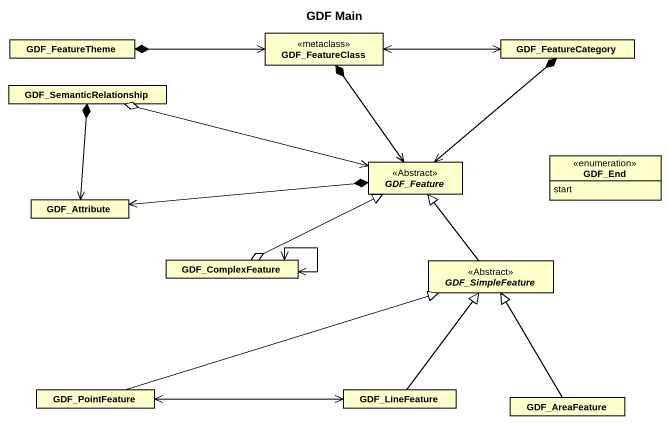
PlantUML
@startuml
title GDF Main
hide circle
hide empty members
class GDF_FeatureTheme
class GDF_FeatureClass <<metaclass>>
class GDF_FeatureCategory
class GDF_SemanticRelationship
enum GDF_End {
  start
}
abstract class GDF_Feature <<Abstract>>
class GDF_Attribute
class GDF_ComplexFeature
abstract class GDF_SimpleFeature <<Abstract>>
class GDF_PointFeature
class GDF_LineFeature
class GDF_AreaFeature
GDF_FeatureTheme *-right-> GDF_FeatureClass
GDF_FeatureClass *--> GDF_Feature
GDF_FeatureCategory <-left-> GDF_FeatureClass
GDF_FeatureCategory *--> GDF_Feature
GDF_SemanticRelationship o-right-> GDF_Feature
GDF_SemanticRelationship *--> GDF_Attribute
GDF_Feature *-left-> GDF_Attribute
GDF_ComplexFeature o-right-> GDF_Feature
GDF_ComplexFeature -right-|> GDF_Feature
GDF_ComplexFeature <--> GDF_ComplexFeature
GDF_SimpleFeature -up-|> GDF_Feature
GDF_PointFeature -right-|> GDF_SimpleFeature
GDF_PointFeature <-right-> GDF_LineFeature
GDF_LineFeature -up-|> GDF_SimpleFeature
GDF_AreaFeature -up-|> GDF_SimpleFeature
@enduml
